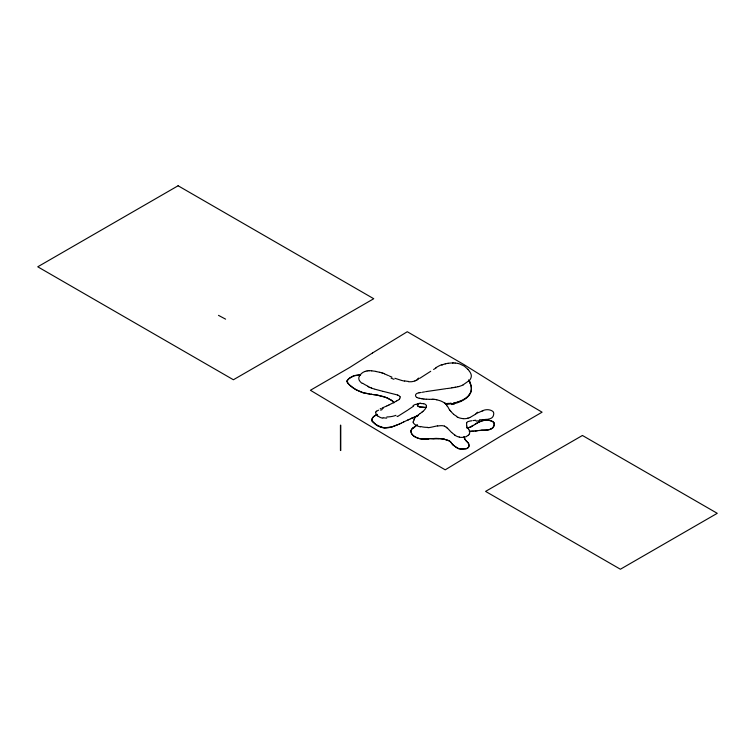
<?xml version="1.0" encoding="UTF-8"?>
<svg xmlns="http://www.w3.org/2000/svg" width="755" height="755" viewBox="0 0 755 755"><rect width="100%" height="100%" fill="white"/><g stroke="black" fill="none" stroke-linecap="round" stroke-linejoin="round"><path stroke-width="1.13" d="M375.697 412.287L375.754 413.004A9.494 5.304 -1.3 0 0 375.952 413.551L376.018 413.693A14.996 8.39 -1.3 0 0 376.66 414.797L376.953 415.042M360.626 374.924L354.048 375.782L349.244 378.387A22.442 12.873 -0.7 0 0 348.234 379.236L347.017 381.247L348.178 383.531A34.107 19.621 0.8 0 0 349.99 385.399L351.415 386.579A42.129 24.047 1.3 0 0 352.368 387.268L352.745 387.57M347.055 381.001L347.073 381.756A7.069 4.086 0.2 0 0 347.319 382.351L347.347 382.407M376.962 414.495L373.98 416.382A12.92 7.692 1.2 0 0 372.555 417.959L371.866 419.827A7.106 4.237 1.4 0 0 371.96 420.639L375.697 424.518M371.922 419.412L371.932 419.346A7.616 4.539 1.2 0 0 371.998 420.818M466.666 423.055L466.647 423.111A9.371 5.285 -1.5 0 0 466.618 423.319L466.628 425.197A17.629 9.919 -1.7 0 0 466.713 425.763L466.722 425.848M411.088 430.718L411.324 429.963A8.72 5.125 -1.2 0 1 411.834 429.104L412.504 428.359M466.684 422.97L467.298 421.979A2.642 1.491 -1.6 0 1 467.732 421.696L469.723 421.101A12.486 7.003 -1.7 0 1 470.186 421.007L471.894 420.771M371.96 419.252L372.139 418.723A11.504 6.861 1.3 0 1 372.725 417.713A13.43 8.012 1.3 0 1 374.008 416.354A15.657 9.324 1.2 0 1 375.31 415.41M425.66 407.398L426.179 407.228A10.872 6.38 -1.9 0 0 426.349 406.671L426.405 405.926M426.113 407.379L426.103 407.407A17.554 10.287 -2.1 0 1 425.499 408.54L425.31 408.832A19.857 11.627 -2.2 0 1 424.48 409.889L424.216 410.163A25.208 14.723 -2.4 0 1 423.262 411.116L422.875 411.418M469.412 433.88L469.365 433.965A7.786 4.219 -4.2 0 1 468.289 435.295M470.299 392.902L469.846 393.78A24.66 14.713 0.1 0 1 469.082 394.874M414.278 418.468L414.448 418.27A23.226 9.626 -15.3 0 1 416.845 416.033M419.11 403.529A8.503 5.191 -2.6 0 0 418.685 403.67L417.572 404.359L417.524 405.52M399.423 399.102L399.433 399.093A4.322 2.756 -11.3 0 1 398.838 399.669L397.668 400.395M417.732 404.227L417.638 404.312A2.057 1.265 -2.4 0 0 417.383 404.935L417.468 405.378A3.624 2.227 -2.3 0 0 418.195 406.303L422.168 407.313M467.628 396.564L467.911 396.281A22.716 13.637 0.9 0 0 468.855 395.167M412.815 428.076L411.881 429.048A8.89 5.228 -1.1 0 0 411.211 430.256L411.154 430.463A10.532 6.2 -0.9 0 0 411.079 432.039A12.59 7.399 -0.7 0 0 411.588 433.54A13.675 8.041 -0.7 0 0 417.977 438.183A12.826 7.559 -0.7 0 0 420.375 438.778A12.354 7.295 -0.7 0 0 422.064 438.995M349.263 378.378L347.328 380.369A5.427 3.143 0.1 0 0 347.083 380.907M416.836 416.033L417.326 415.646M417.128 424.857L415.637 425.971M422.017 412.126L420.063 413.598M349.461 378.217L351.254 377.009A12.92 7.399 -0.9 0 1 353.047 376.15L353.321 376.037A10.985 6.304 -0.8 0 1 355.426 375.414L355.633 375.367A12.759 7.333 -0.8 0 1 358.285 374.999A13.835 7.984 -0.7 0 1 360.512 374.942M418.223 414.957L419.799 413.797M414.721 426.613L413.514 427.5A16.723 9.768 -1.7 0 0 412.457 428.34M407.945 409.937L413.57 406.143M407.294 410.39L397.659 416.449M414.75 426.594L415.307 426.207M466.92 427.792A6.757 4.03 -1.8 0 0 467.411 427.774A5.615 3.331 -1.8 0 0 468.817 427.575L471.073 426.773A13.845 8.107 -2.2 0 0 471.762 426.433L477.99 422.536M474.659 424.574L475.971 423.715M433.596 369.488L436.135 367.902M419.638 378.406L430.718 371.281M375.32 415.41L377.226 414.363M476.245 423.546L476.405 423.451A33.088 20.451 1.5 0 1 477.462 422.781M475.584 414.174L470.176 417.364A12.061 7.21 -1.4 0 1 469.921 417.477L469.667 417.581M418.487 379.114L417.043 379.925M397.602 400.433L396.771 400.877M477.5 422.809L481.775 420.931A13.071 7.814 0.1 0 1 483.795 420.403L486.031 420.167A8.55 4.974 0.1 0 1 492.76 421.705L493.666 422.385A4.879 2.841 0 0 1 494.034 422.885L494.091 425.603A14.628 8.531 -0.4 0 1 493.827 426.367L493.562 426.858A8.918 5.191 -0.7 0 1 492.826 427.802L490.505 429.189A9.324 5.417 -1 0 1 486.843 430.067M476.641 413.57L477.264 413.24M471.752 426.415L469.978 427.226A7.069 4.19 -1.9 0 1 468.827 427.585M393.213 402.774L395.422 401.594M392.487 403.161L389.004 404.944M395.497 401.556L396.517 401.009M388.957 404.963L386.985 405.888M478.396 412.674L482.03 410.975M403.368 422.13L408.049 419.903M403.661 421.998L401.481 423.026M416.024 380.445L415.939 380.482A14.751 9.277 -3.5 0 1 415.665 380.595L414.957 380.907M463.117 384.842L469.478 380.36A16.553 9.89 -2.9 0 0 470.28 379.274L470.44 378.972A16.317 9.721 -3.3 0 0 470.969 377.821L471.063 377.519A15.779 9.39 -3.5 0 0 471.28 376.339L471.299 376.028A14.628 8.711 -3.3 0 0 471.195 374.867L471.12 374.555A17.695 10.532 -3.1 0 0 470.705 373.414L470.535 373.064A26.935 16.006 -2.8 0 0 469.969 372.017L469.468 371.337M401.311 423.111L400.792 423.357M407.974 419.94L409.05 419.44M408.398 419.742L411.673 418.27M400.622 423.432L398.555 424.376M461.258 401.273L457.521 402.736A17.922 10.674 -1.5 0 1 455.746 403.217L446.007 404.472M380.152 408.889L381.001 408.502M400.112 423.668L399.593 423.904M386.768 405.992L385.041 406.747M410.522 418.77L413.938 417.317M392.336 426.745L398.706 424.31M479.538 421.79L479.982 421.592A17.912 10.815 0.4 0 1 481.369 421.045M382.2 407.974L384.323 407.058M411.852 418.185L412.485 417.921M397.517 424.829L392.241 426.783A28.294 17.129 1.3 0 1 390.467 427.302L389.939 427.387M412.721 417.817L416.439 416.335M414.873 416.939L415.599 416.656M441.628 365.099L442.326 364.825M482.974 410.569L483.068 410.541A13.76 8.267 -0.2 0 1 483.436 410.427L484.153 410.163A6.606 3.832 -1.1 0 1 485.72 409.823A6.569 3.869 -1.1 0 1 488.164 409.729A7.069 4.162 -1 0 1 490.486 410.21A6.578 3.85 -0.8 0 1 492.288 411.05L492.392 411.116A5.738 3.36 -1 0 1 493.449 412.277M416.505 416.307L417.855 415.797M460.059 401.179L457.775 401.953M365.165 371.432L364.457 371.686A10.863 6.351 0.5 0 0 363.164 372.3A13.458 7.88 0.6 0 0 361.598 373.442A15.27 9.06 1.4 0 0 360.588 374.433M481.464 421.035L484.248 420.346A9.334 5.54 -0.1 0 1 486.824 420.129M458.587 386.513L458.011 386.673M391.902 426.877L384.342 427.915L377.698 425.688M445.271 363.882L445.752 363.759A20.404 12.665 -1.2 0 1 447.63 363.353L448.13 363.268M467.553 418.213L467.694 418.185A9.56 5.568 -2.1 0 0 468.043 418.1M455.671 387.249L456.652 387.022A29.445 18.498 -0.8 0 0 458.021 386.692M419.025 392.808L417.515 393.213A4.143 2.435 -1.3 0 0 416.902 393.478A3.501 2.067 -1.3 0 0 416.675 393.619L416.165 394.016A4.398 2.605 -0.9 0 0 415.76 394.591A4.992 2.954 -0.8 0 0 415.618 394.959A5.011 2.973 -1.3 0 0 415.816 396.413L415.977 396.639A4.445 2.642 -1.6 0 0 416.986 397.479L417.09 397.536M419.1 392.789L419.176 392.779A13.788 7.833 -2 0 1 419.478 392.694L421.177 392.449M454.284 387.532L453.481 387.674M426.566 391.524L446.13 388.665M426.358 391.562L425.556 391.713M455.331 402.538L453.632 402.821M424.536 391.892L422.309 392.27M437.607 425.858L436.72 426.009A27.595 13.231 -0.5 0 0 435.758 426.207L431.605 427.132A24.547 13.354 2 0 1 430.727 427.302L429.859 427.462A11.684 6.436 2.2 0 1 428.104 427.689L427.896 427.67M469.365 431.52L470.45 431.369M469.317 431.53L472.413 431.171M452.066 387.91L446.951 388.57M473.13 420.592L475.754 420.214M367.072 370.979L367.468 370.922A9.409 5.625 1 0 1 367.779 370.884L368.091 370.865A10.995 6.625 1 0 1 369.148 370.799M486.465 419.487L486.871 419.431A12.457 7.276 -0.4 0 0 488.863 419.025L489.268 418.959A8.484 5.096 0.1 0 0 490.703 418.44L491.354 418.119A5.747 3.501 0.6 0 0 492.354 417.317L492.722 416.864A10.221 6.153 -0.7 0 0 493.279 415.901L493.515 415.08A18.092 10.561 -6.7 0 0 493.704 413.844L493.732 413.655A10.126 5.946 -3.6 0 0 493.657 412.853L493.487 412.372M477.434 430.709L479.633 430.444M477.566 430.69L475.301 430.935M479.048 430.51L479.746 430.425M451.037 403.142L449.716 403.274M448.829 403.359L445.308 403.67M480.322 430.369L481.171 430.293M486.833 430.057L484.219 430.18M475.461 430.916L474.47 431.011M472.083 431.199L473.272 431.105M468.345 428.821L467.619 427.764L466.779 427.792M429.869 438.806L431.275 438.693M431.039 438.712L431.888 438.646M473.102 431.114L474.017 431.048M429.236 438.863L425.603 439.07M431.822 438.646L435.078 438.457M428.783 438.891L428.142 438.938M479.406 419.818L482.52 419.704M484.918 419.61L482.728 419.704M460.607 448.961A8.947 5.379 -1.9 0 0 461.277 448.989L465.665 448.772A5.313 3.209 -1.9 0 0 466.675 448.564L468.628 447.054A8.569 5.162 -1.9 0 0 468.864 446.498L468.553 443.496A8.711 5.247 -2.1 0 1 469.082 445.403A11.004 6.625 -1.9 0 1 468.912 446.337L468.279 447.592A3.935 2.369 -2 0 1 467.977 447.904A3.162 1.897 -2 0 1 467.76 448.064A2.963 1.784 -2 0 1 467.1 448.413L466.326 448.649A8.692 5.238 -2 0 1 464.278 448.885A22.829 13.816 -1.9 0 1 463.315 448.932M482.115 430.237L484.002 430.19M425.962 439.061L421.507 438.929A12.439 7.286 -0.6 0 1 417.572 438.023M484.974 430.171L488.145 429.869A9.362 5.417 -1.1 0 0 490.693 429.114M484.2 430.19L482.539 430.218A18.205 11.051 -1.1 0 0 481.171 430.274M452.585 362.9L453.113 362.91M429.406 399.301L432.285 399.329M436.607 438.438L437.258 438.447A22.103 12.882 -1.3 0 1 439.325 438.551L439.863 438.608A26.651 15.572 -1.3 0 1 441.779 438.834L442.421 438.938M425.207 407.389L424.603 407.379M428.783 399.291L426.32 399.216M486.824 420.148L487.098 420.157A8.248 4.86 -0.1 0 1 488.966 420.346A9.173 5.379 -0.1 0 1 491.363 420.988L491.722 421.139A7.635 4.464 0 0 1 493.043 421.847L493.562 422.281A5.068 2.963 0.1 0 1 494.185 423.225L494.298 423.725M424.47 407.379L423.687 407.36M425.99 407.474L424.791 407.445A45.206 28.52 -2.7 0 1 423.583 407.474L421.649 407.238A13.59 8.626 -3.5 0 1 420.903 407.105L420.025 407.002M433.729 399.386L434.342 399.423M408.455 381.728L408.87 381.747A14.26 9.475 -2.8 0 0 410.135 381.737L411.239 381.737A9.504 6.134 -2.9 0 0 412.617 381.53L413.674 381.332A9.126 5.814 -3.1 0 0 414.948 380.898M371.686 370.875L373.583 371.064A32.493 20.895 0.6 0 1 375.046 371.252L376.065 371.422M438.844 438.523L439.495 438.579M455.095 363.013L455.614 363.061A15.194 9.022 -0.9 0 1 457.511 363.429M460.333 448.932L460.305 448.932A6.653 3.992 -1.9 0 1 459.955 448.885L459.568 448.829A4.955 2.963 -1.8 0 1 458.625 448.583A5.653 3.379 -1.8 0 1 458.011 448.347M423.895 398.999L424.395 399.055A21.357 12.599 -1.1 0 0 426.292 399.263M371.432 394.299L374.036 394.667M370.988 394.233L371.677 394.327M373.319 394.563L374.895 394.789M371.271 394.27L363.164 392.713M374.546 394.742L377.991 395.309M459.361 436.975L459.163 436.947A9.381 5.7 -5.4 0 1 457.162 436.447L454.831 435.267M369.808 394.053L365.467 393.28A24.924 14.515 0.7 0 1 363.457 392.798L362.551 392.524A26.255 15.053 1.1 0 1 357.54 390.392M436.749 399.697L436.154 399.612A17.705 10.344 -1.8 0 0 434.361 399.357M422.092 398.744L421.592 398.668M421.384 398.631L419.242 398.234M377.462 395.214L382.794 396.384A33.305 19.753 0.3 0 1 384.89 397.017L391.543 400.188A15.062 9.126 -0.5 0 1 392.732 401.264L393.836 402.755M378.095 395.327L387.136 397.791L392.647 401.179A11.957 7.239 -0.4 0 1 393.865 402.821M423.63 403.765L423.527 403.746A5.521 3.454 -2.7 0 0 421.12 403.585M443.77 439.174L445.384 439.514A15.109 9.013 -1.8 0 1 447.347 440.052L448.055 440.335A9.919 5.936 -1.9 0 1 448.914 440.722L449.112 440.826A8.616 5.153 -1.9 0 1 449.376 440.977L449.536 441.071A11.74 7.022 -1.8 0 1 451.207 442.685M457.539 363.363L457.841 363.419A13.807 8.079 -0.6 0 1 459.795 363.967L464.278 366.118L467.911 369.346M444.365 439.287L449.291 440.929A8.89 5.313 -1.9 0 1 450.792 442.156L451.858 443.553A19.3 11.552 -2.1 0 0 452.236 444.053L453.094 444.912M404.623 381.162L401.528 380.407M383.134 391.364L397.734 395.035M382.747 391.279L374.527 389.108M379.812 372.253L380.388 372.413A26.274 16.487 1.2 0 1 382.03 372.97M401.235 380.322L394.865 378.274M373.999 388.938L372.253 388.391M362.966 392.657L356.417 389.891M372.111 388.344L371.12 388.004M382.058 372.932L382.955 373.263M381.133 427.226L380.378 426.952A15.402 9.22 0.8 0 1 380.095 426.839L379.916 426.764M370.007 387.598L369.091 387.249M458.511 448.545L456.784 447.658A21.253 12.693 -1.7 0 1 456.341 447.356L453.897 445.573A22.254 13.279 -1.7 0 1 453.217 445.006L453.151 444.959M458.087 417.421L458.927 417.732A11.334 6.2 -2.3 0 0 460.748 418.251L461.126 418.327A8.833 4.86 -2.4 0 0 462.504 418.544L462.768 418.553A8.531 4.709 -2.4 0 0 463.126 418.581M391.987 377.151L390.58 376.566M384.37 373.819L388.278 375.537M444.468 426.141L444.45 426.131A7.89 4.341 -0.8 0 1 445.554 426.735L446.45 427.302M417.232 397.602L417.921 397.876A9.947 5.851 -1.3 0 0 419.157 398.196M390.241 376.415L389.108 375.914M378.217 425.962L378.604 426.15A19.639 11.769 0.8 0 0 379.925 426.754M378.095 425.895L376.32 424.895M357.464 390.448L355.794 389.533A40.61 23.16 1.4 0 1 354.576 388.825L350.773 386.06M457.747 448.225L456.341 447.356M218.488 315.354L225.594 319.148M356.256 389.797L353.868 388.334A48.348 27.491 1.5 0 1 353.019 387.768L352.887 387.664M376.216 424.839L372.564 421.847A8.277 4.936 1.2 0 1 372.045 420.922M455.057 446.441L455.916 447.054M454.132 445.761L452.991 444.808A16.129 9.636 -1.8 0 1 451.858 443.553M362.136 383.427L361.871 383.21A16.667 10.06 7 0 1 360.635 382.087A13.618 8.277 6.4 0 1 359.484 380.624M447.328 428.028L451.622 432.53M466.703 441.373L466.335 440.995A31.163 18.818 -2.4 0 1 465.939 440.571L467.505 442.194A22.895 13.798 -2.2 0 1 468.043 442.798L468.459 443.345L466.939 441.609M468.496 380.218C472.205 384.644 472.432 391.656 468.525 396.026A22.65 13.75 -0.1 0 1 468.175 396.422L466.618 397.913A27.548 16.365 -1.5 0 1 461.154 401.198M467.619 427.764L467.194 427.066A12.542 7.05 -1.2 0 1 466.741 425.933M449.631 410.097L447.545 406.332M468.685 429.35L469.11 430.114A17.969 9.815 0.9 0 1 469.685 431.473A10.834 5.889 -3.8 0 1 469.327 433.842M464.957 439.24L465.911 440.543A14.185 8.56 -2.4 0 1 464.948 439.24L464.75 438.844A26.925 16.261 -2.4 0 1 464.174 437.249L464.014 436.683M464.853 439.051L464.731 438.797A22.801 13.769 -2.5 0 1 464.363 437.881L464.08 436.956M399.971 396.866L400.065 397.385A4.587 2.963 -8.9 0 1 399.527 399.055M340.76 425.244L340.76 450.527M340.448 425.244L340.448 450.527M468.732 380.048A30.606 18.375 -0.7 0 1 470.233 382.54M469.638 382.653A30.672 18.044 0.9 0 1 470.535 392.93M467.581 396.545A24.49 14.779 1.5 0 1 465.278 398.385A27.161 16.553 2.2 0 1 460.031 401.15M457.823 402A18.073 10.362 0.2 0 1 455.369 402.594M454.35 404.151A31.757 15.827 -1.6 0 1 451.509 404.52M445.233 402.991A27.491 12.844 -3.8 0 1 444.808 403.019M417.855 404.17A6.031 3.435 -5.8 0 1 419.006 403.698M417.638 405.718A3.624 2.246 -3 0 0 418.855 406.662A5.096 3.162 -3 0 0 420.035 406.992M423.715 407.19A23.452 15.345 -4 0 1 422.234 407.115M477.934 422.498A24.745 15.147 1 0 1 479.482 421.743M494.327 423.885A14.213 8.296 0.1 0 1 494.148 425.339L492.647 427.953A7.437 4.322 -0.8 0 1 490.693 429.123M480.199 430.473A21.82 13.241 -1.1 0 1 482.124 430.322M470.431 431.322A28.52 17.79 -1.6 0 1 471.526 431.209M442.449 438.882A29.341 17.28 -1.5 0 1 444.402 439.231M435.078 438.428A21.499 12.486 -1.3 0 1 436.607 438.41M428.161 439.089A42.752 26.18 -0.7 0 1 426.415 439.202M425.093 439.117A17.403 10.362 -0.8 0 1 422.054 439.032M389.948 427.396A19.007 11.4 1.1 0 1 388.372 427.707M387.938 427.764A12.439 7.418 1 0 1 386.183 427.943L385.21 427.962A7.559 4.502 1 0 1 383.153 427.764L382.483 427.623A10.032 5.983 0.9 0 1 381.133 427.226M375.764 394.912A57.663 33.73 0.6 0 1 377.047 395.12M350.792 386.05A36.334 20.838 1 0 1 349.933 385.314L349.348 384.767A33.994 19.554 0.8 0 1 348.593 383.974L348.272 383.634A17.846 10.296 0.5 0 1 347.413 382.502M377.83 425.593A35.674 21.546 0.5 0 1 375.83 424.442M415.439 416.524A89.449 46.952 -5.5 0 1 418.015 415.552M417.411 425.065A46.546 29.681 3.8 0 1 416.515 425.773M413.23 428.227A27.274 15.232 -4.3 0 1 414.891 427.019M417.666 437.919A13.033 7.663 -1 0 1 411.031 430.709M432.757 438.985A27.982 15.562 -1.4 0 1 438.787 438.853M439.476 438.627A28.416 16.601 -1.3 0 1 443.742 439.231M462.768 448.876A8.862 5.285 -1.7 0 1 458.474 448.602M476.613 430.878A33.305 18.932 -1.9 0 1 475.48 431.001M473.092 425.31A26.463 14.892 -4 0 1 471.498 426.264M453.104 362.957A16.487 9.994 -1.2 0 1 455.086 363.061M448.159 363.334A18.063 11.098 -1.2 0 1 452.585 362.966M442.317 364.816A22.159 13.741 -1.2 0 1 445.261 363.863M435.861 367.732A37.816 23.471 -1.2 0 1 441.307 364.816M418.761 378.085A41.327 21.395 -10.5 0 1 417.694 378.708M416.949 379.859A19.602 12.08 -4.3 0 1 416.024 380.331M408.53 381.426A21.319 14.373 -3 0 1 404.774 380.879M393.997 379.303A72.942 49.585 -1.5 0 1 391.081 378.123M383.04 373.178A37.118 23.622 0.7 0 1 384.446 373.734M376.018 371.536A28.501 18.073 0.9 0 1 379.746 372.347M369.138 370.696A16.516 10.136 1 0 1 371.705 370.78M365.146 371.403A8.343 4.936 0.8 0 1 367.053 370.95M359.588 375.792A15.572 9.39 3.1 0 1 360.352 374.716M359.55 375.782A14.798 8.984 4.4 0 0 359.399 376.084A11.721 7.144 5 0 0 359.333 380.473M367.93 386.135A23.462 14.175 7 0 1 362.617 383.181M369.233 387.079A33.211 21.735 3.7 0 1 367.817 386.484M371.252 387.815A45.168 31.417 1.5 0 1 370.148 387.409M397.668 395.11A5.993 3.766 -4 0 1 400.131 396.819M382.172 408.672A31.351 6.474 -18.9 0 1 383.295 408.191M380.69 410.201A22.593 6.446 -16.7 0 1 382.115 409.569M377.038 411.041A8.984 4.237 -8.9 0 1 378.632 410.144M375.726 412.192A4.841 2.642 -3.1 0 1 376.575 411.022M377.962 416.335A13.146 7.088 2.5 0 1 376.736 415.09M378.312 416.222A10.494 5.455 4.8 0 0 379.803 417.166L379.935 417.298A8.956 4.756 4 0 0 382.851 418.223M386.73 418.11A13.033 7.371 2.8 0 1 383.125 417.694M395.988 415.335A19.762 13.316 1.7 0 1 386.834 416.958M397.574 416.326A29.775 26.01 18.3 0 1 397.055 416.562M413.07 405.633A20.81 16.695 8.2 0 1 415.439 404.369M416.024 404.435A12.958 9.447 0.7 0 1 420.724 403.104M423.668 403.698A4.407 2.624 -2.2 0 1 426.433 405.831M422.857 411.409A38.392 22.367 -2.6 0 1 421.998 412.117M417.487 415.665A48.933 20.215 -15.4 0 1 418.383 414.986M413.778 419.686A14.59 6.219 -14 0 1 414.712 418.478M413.24 422.054A13.581 6.144 -9.4 0 1 414.391 419.78M420.459 426.915A12.608 5.832 2.7 0 1 413.004 422.064M427.774 427.368A13.326 6.54 3 0 1 420.809 426.547M437.749 426.028A10.91 5.266 -0.4 0 1 442.09 425.669A5.2 2.746 -0.1 0 1 444.308 426.113M446.29 427.377A20.895 11.986 -3.2 0 1 447.177 428.094M452.396 433.087A46.178 26.482 -0.4 0 1 451.783 432.483M455.076 435.135A23.867 14.147 -3.3 0 1 453 433.549M466.316 436.635A8.664 5.162 -4.9 0 1 459.276 437.192M468.27 435.286A6.04 3.275 -4.2 0 1 466.505 436.296M468.421 428.812A36.787 19.762 3.5 0 1 468.751 429.34M476.084 421.12A32.993 18.733 -2 0 1 479.557 420.733M486.428 419.355A18.063 10.089 -0.7 0 1 484.899 419.487M482.209 411.126A20.291 12.41 0.4 0 1 483.153 410.739M476.669 412.787A48.915 31.285 1.2 0 1 477.802 412.202M475.471 414.099A29.785 17.582 -2.5 0 1 476.528 413.495M469.695 417.609A9.909 5.88 -1.7 0 1 468.062 418.138M467.515 418.336A9.664 5.587 -2.3 0 1 463.098 418.685M458.134 417.383A17.516 9.683 -2.6 0 1 456.728 416.732M456.728 416.316A23.962 13.486 -3.4 0 1 453.727 414.325M453.396 414.014A37.08 22.122 -8.1 0 1 450.829 411.305M450.726 411.333A54.247 33.173 -11.8 0 1 449.81 410.031M446.752 405.567A34.381 19.366 6.5 0 1 447.262 406.369M445.922 404.218A19.743 11.57 1.9 0 1 446.715 405.209M436.673 399.848A15.704 9.466 -1.1 0 1 445.554 403.934M432.304 399.178A25.859 14.543 -1.4 0 1 433.766 399.235M423.866 399.074A30.993 17.988 -1 0 1 422.054 398.819M453.377 387.457A42.724 24.537 -2.2 0 1 451.981 387.683M455.595 387.107A34.966 21.055 -1.6 0 1 454.217 387.391M463.202 384.908A27.02 16.855 -1 0 1 458.644 386.588M469.459 371.347A56.21 33.192 -1.8 0 0 468.959 370.667L468.459 369.997A42.724 25.132 -1.3 0 0 467.93 369.346M372.46 353.01L349.763 367.449L310.409 390.269L388.353 436.9L445.224 469.827L501.226 435.871L542.081 412.183L512.598 394.865L464.146 364.703L407.275 331.728L372.46 353.01M178.095 185.768L37.75 266.798L233.399 379.756L373.744 298.725L178.095 185.768M582.435 435.475L485.578 491.401L620.393 569.232L717.25 513.315L582.435 435.475"/></g></svg>
